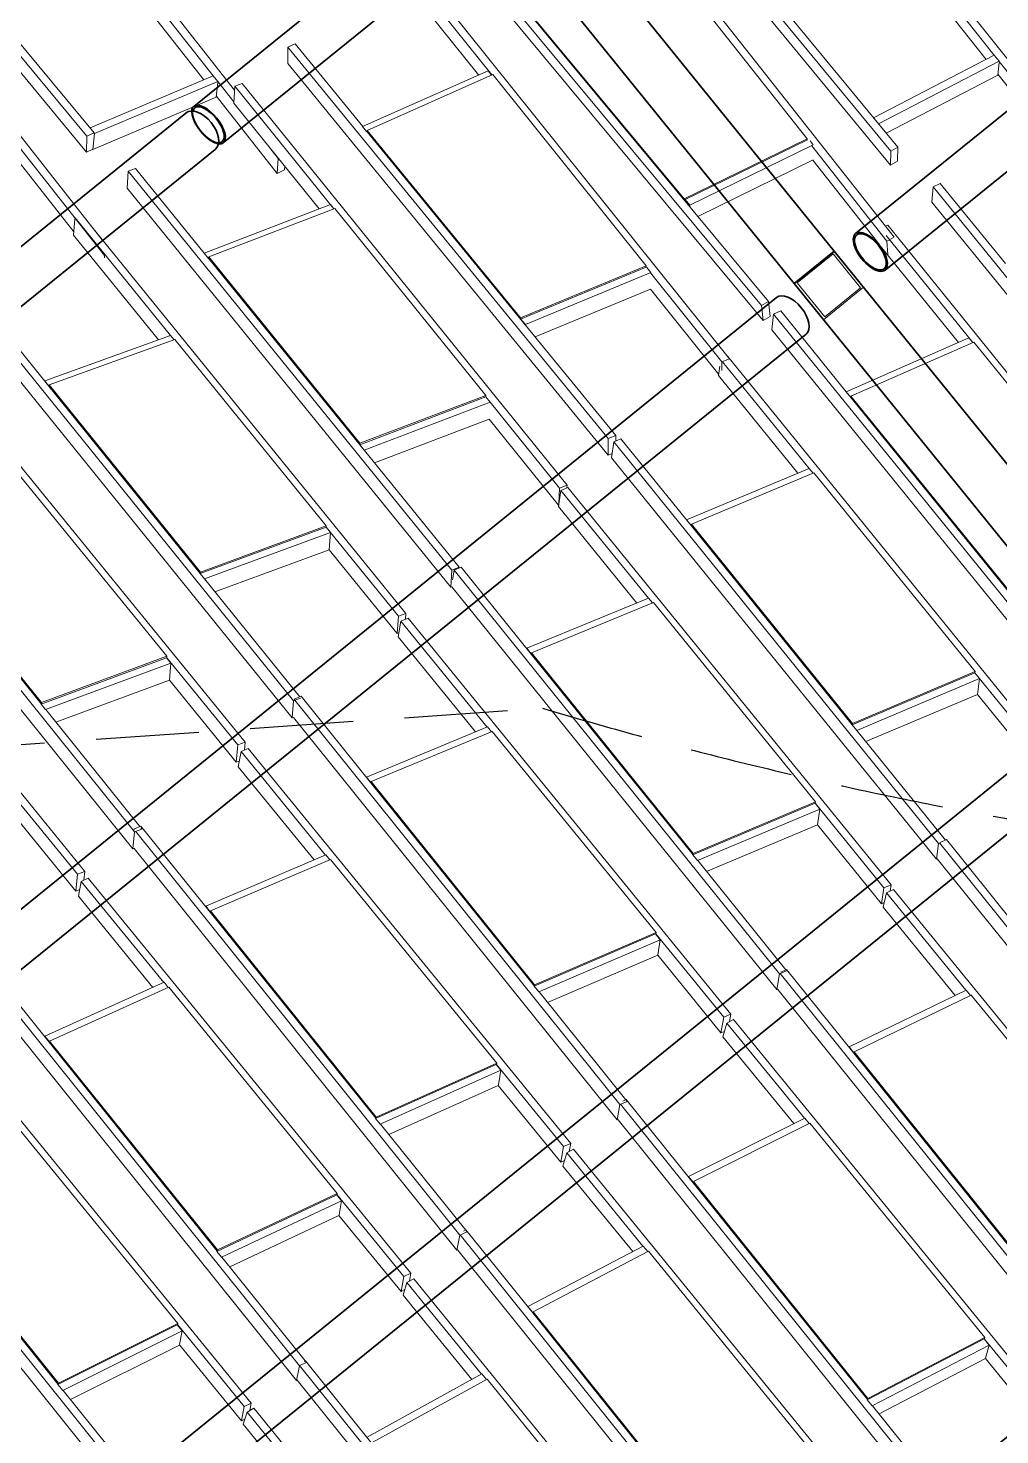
# Model space of a CAD drawing. Header units: millimetres. Extents: x 834681283 to 835686922, y 817551134 to 819407044.
# Drawn here: x 835278734 to 835284391, y 818160136 to 818168327 of the extents above; entities that cross this region are included whole.
import ezdxf

# ---------------------------------------------------------------- set-up
doc = ezdxf.new("R2010")
doc.units = ezdxf.units.MM
doc.header["$LTSCALE"] = 1200
doc.header["$MEASUREMENT"] = 0
for name, pattern in [('P01-MAAN-P-EVA$0$HIDDENX2', [0.75, 0.5, -0.25]), ('P01-MAGP-P-RF$0$P01_MS_01_N1-FloorPlan-PART2OFUPPERROOFSETTINGOUT$0$BH DASHED2', [3, 2, -1]), ('P01-MAGP-P-RF$0$PHANTOM', [2.5, 1.25, -0.25, 0.25, -0.25, 0.25, -0.25])]:
    doc.linetypes.add(name, pattern=pattern)
doc.layers.add('P01-MAAN-P-EVA$0$ADA08640', color=2, linetype='Continuous')
for name, color, linetype, lineweight in [('P01-MAGP-P-RF$0$MMH053__', 253, 'P01-MAGP-P-RF$0$PHANTOM', 40), ('P01-MAGP-P-RF$0$P01_MS_01_N1-FloorPlan-PART2OFUPPERROOFSETTINGOUT$0$S-BEAM', 253, 'Continuous', 35), ('P01-MAGP-P-RF$0$P01_MS_01_N1-FloorPlan-PART2OFUPPERROOFSETTINGOUT$0$S-BEAM-HIDN', 253, 'P01-MAGP-P-RF$0$P01_MS_01_N1-FloorPlan-PART2OFUPPERROOFSETTINGOUT$0$BH DASHED2', 18), ('P01-MAGP-P-RF$0$ROOF MESH HALF TONE$0$A-GLAZ', 253, 'Continuous', 9), ('P01-MAGP-P-RF$0$ROOF MESH HALF TONE$0$A-MASS', 253, 'Continuous', 9)]:
    doc.layers.add(name, color=color, linetype=linetype, lineweight=lineweight)

# ---------------------------------------------------------------- blocks, each defined once
blk = doc.blocks.new('P01-MAGP-P-RF$0$P01_MS_01_N1-FloorPlan-PART2OFUPPERROOFSETTINGOUT$0$Circular Hollow Sections - CHS273x10_PSB97-8460283-PART 2 OF  UPPER ROOF SETTING OUT')
at = {"layer": 'P01-MAGP-P-RF$0$P01_MS_01_N1-FloorPlan-PART2OFUPPERROOFSETTINGOUT$0$S-BEAM'}
for p, q in [((57826.5, 73057.9), (52509.7, 69335)), ((52666.2, 69111.4), (57983.1, 72834.3))]:
    blk.add_line(p, q, dxfattribs=at)
for centre, major_axis, start_param, end_param in [((57904.8, 72946.1), (-78.3, 111.8), 3.141593, 6.283185), ((52588, 69223.2), (-78.3, 111.8), 0, 3.141593), ((52588, 69223.2), (-72.6, 103.6), 0, 3.141593), ((52588, 69223.2), (-78.3, 111.8), 3.141593, 6.283185), ((52588, 69223.2), (-72.6, 103.6), 3.141593, 6.283185)]:
    blk.add_ellipse(centre, major_axis=major_axis, ratio=0.590975, start_param=start_param, end_param=end_param, dxfattribs=at)
blk = doc.blocks.new('P01-MAGP-P-RF$0$P01_MS_01_N1-FloorPlan-PART2OFUPPERROOFSETTINGOUT$0$Circular Hollow Sections - CHS273x10_PSB97-8452895-PART 2 OF  UPPER ROOF SETTING OUT')
at = {"layer": 'P01-MAGP-P-RF$0$P01_MS_01_N1-FloorPlan-PART2OFUPPERROOFSETTINGOUT$0$S-BEAM'}
for p, q in [((62919.5, 69299.4), (55971.2, 64434.2)), ((56127.8, 64210.5), (63076.1, 69075.8))]:
    blk.add_line(p, q, dxfattribs=at)
for centre, major_axis, start_param, end_param in [((62997.8, 69187.6), (-78.3, 111.8), 3.141593, 6.283185), ((56049.5, 64322.4), (-78.3, 111.8), 0, 3.141593), ((56049.5, 64322.4), (-72.6, 103.6), 0, 3.141593), ((56049.5, 64322.4), (-78.3, 111.8), 3.141593, 6.283185), ((56049.5, 64322.4), (-72.6, 103.6), 3.141593, 6.283185)]:
    blk.add_ellipse(centre, major_axis=major_axis, ratio=0.514496, start_param=start_param, end_param=end_param, dxfattribs=at)
blk = doc.blocks.new('P01-MAGP-P-RF$0$P01_MS_01_N1-FloorPlan-PART2OFUPPERROOFSETTINGOUT$0$Circular Hollow Sections - CHS273x10_PSB97-8460528-PART 2 OF  UPPER ROOF SETTING OUT')
at = {"layer": 'P01-MAGP-P-RF$0$P01_MS_01_N1-FloorPlan-PART2OFUPPERROOFSETTINGOUT$0$S-BEAM'}
for p, q in [((63256.4, 73197.7), (61667.8, 72085.3)), ((61824.4, 71861.7), (63413, 72974.1))]:
    blk.add_line(p, q, dxfattribs=at)
for centre, major_axis, start_param, end_param in [((63334.7, 73085.9), (-78.3, 111.8), 3.141593, 6.283185), ((61746.1, 71973.5), (-78.3, 111.8), 0, 3.141593), ((61746.1, 71973.5), (-78.3, 111.8), 3.141593, 6.283185), ((61746.1, 71973.5), (-72.6, 103.6), 3.141593, 6.283185), ((61746.1, 71973.5), (-72.6, 103.6), 0, 3.141593)]:
    blk.add_ellipse(centre, major_axis=major_axis, ratio=0.473633, start_param=start_param, end_param=end_param, dxfattribs=at)
blk = doc.blocks.new('P01-MAGP-P-RF$0$P01_MS_01_N1-FloorPlan-PART2OFUPPERROOFSETTINGOUT$0$Circular Hollow Sections - CHS273x16_PSB98-8452862-PART 2 OF  UPPER ROOF SETTING OUT')
at = {"layer": 'P01-MAGP-P-RF$0$P01_MS_01_N1-FloorPlan-PART2OFUPPERROOFSETTINGOUT$0$S-BEAM'}
for p, q in [((61183.2, 71746), (54240, 66884.3)), ((54396.6, 66660.7), (61339.7, 71522.3))]:
    blk.add_line(p, q, dxfattribs=at)
for centre, major_axis, start_param, end_param in [((61261.4, 71634.1), (-78.3, 111.8), 3.141593, 6.283185), ((54318.3, 66772.5), (-78.3, 111.8), 0, 3.141593), ((54318.3, 66772.5), (-72.6, 103.6), 0, 3.141593), ((54318.3, 66772.5), (-78.3, 111.8), 3.141593, 6.283185), ((54318.3, 66772.5), (-72.6, 103.6), 3.141593, 6.283185)]:
    blk.add_ellipse(centre, major_axis=major_axis, ratio=0.542525, start_param=start_param, end_param=end_param, dxfattribs=at)
blk = doc.blocks.new('P01-MAGP-P-RF$0$P01_MS_01_N1-FloorPlan-PART2OFUPPERROOFSETTINGOUT$0$Circular Hollow Sections - CHS273x10_PSB97-8452897-PART 2 OF  UPPER ROOF SETTING OUT')
at = {"layer": 'P01-MAGP-P-RF$0$P01_MS_01_N1-FloorPlan-PART2OFUPPERROOFSETTINGOUT$0$S-BEAM'}
for p, q in [((64669.2, 66862.3), (57675, 61964.9)), ((57831.6, 61741.3), (64825.8, 66638.6))]:
    blk.add_line(p, q, dxfattribs=at)
for centre, major_axis, start_param, end_param in [((64747.5, 66750.4), (-78.3, 111.8), 3.141593, 6.283185), ((57753.3, 61853.1), (-78.3, 111.8), 0, 3.141593), ((57753.3, 61853.1), (-72.6, 103.6), 0, 3.141593), ((57753.3, 61853.1), (-78.3, 111.8), 3.141593, 6.283185), ((57753.3, 61853.1), (-72.6, 103.6), 3.141593, 6.283185)]:
    blk.add_ellipse(centre, major_axis=major_axis, ratio=0.475716, start_param=start_param, end_param=end_param, dxfattribs=at)
blk = doc.blocks.new('P01-MAGP-P-RF$0$P01_MS_01_N1-FloorPlan-PART2OFUPPERROOFSETTINGOUT$0$Circular Hollow Sections - CHS273x10_PSB97-8460284-PART 2 OF  UPPER ROOF SETTING OUT')
at = {"layer": 'P01-MAGP-P-RF$0$P01_MS_01_N1-FloorPlan-PART2OFUPPERROOFSETTINGOUT$0$S-BEAM'}
for p, q in [((59494.6, 74226), (57876.1, 73092.7)), ((58032.7, 72869), (59651.2, 74002.3))]:
    blk.add_line(p, q, dxfattribs=at)
for centre, major_axis, start_param, end_param in [((59572.9, 74114.2), (-78.3, 111.8), 3.141593, 6.283185), ((57954.4, 72980.9), (-78.3, 111.8), 0, 0.445236), ((57954.4, 72980.9), (-72.6, 103.6), 0, 0.366243), ((57954.4, 72980.9), (-78.3, 111.8), 3.141593, 6.283185), ((57954.4, 72980.9), (-72.6, 103.6), 3.141593, 6.283185), ((57954.4, 72980.9), (-78.3, 111.8), 2.696357, 3.141593), ((57954.4, 72980.9), (-72.6, 103.6), 2.77535, 3.141593)]:
    blk.add_ellipse(centre, major_axis=major_axis, ratio=0.450385, start_param=start_param, end_param=end_param, dxfattribs=at)
at = {"layer": 'P01-MAGP-P-RF$0$P01_MS_01_N1-FloorPlan-PART2OFUPPERROOFSETTINGOUT$0$S-BEAM-HIDN'}
for major_axis, start_param, end_param in [((-78.3, 111.8), 0.4456, 2.695992), ((-72.6, 103.6), 0.366637, 2.774956)]:
    blk.add_ellipse((57954.4, 72980.9), major_axis=major_axis, ratio=0.450385, start_param=start_param, end_param=end_param, dxfattribs=at)
blk = doc.blocks.new('P01-MAGP-P-RF$0$ROOF MESH HALF TONE')
at = {"layer": 'P01-MAGP-P-RF$0$ROOF MESH HALF TONE$0$A-GLAZ', "lineweight": 5}
for p, q in [((57235.7, 72434.5), (55623.6, 74810.8)), ((58001.5, 73263.2), (57068.7, 74639.2)), ((61890.4, 72048.2), (60112.8, 74658)), ((57150, 74600.4), (58119.2, 73170.7)), ((62543.6, 73067.1), (61484, 74611.2)), ((61545.8, 74603.4), (62794.4, 72784)), ((57180.8, 74370.3), (57944.6, 73243.6)), ((56301.2, 74275.1), (57243.2, 72962.8)), ((60677.4, 74273.6), (61905, 72549.9)), ((62497.5, 73044.2), (61648.2, 74281.9)), ((61648.2, 74281.9), (62497.5, 73044.2)), ((57235.4, 72870.9), (56293.4, 74183.2)), ((57286.8, 72979.5), (56415.7, 74193.1)), ((61898.4, 72469.5), (60670.9, 74193.1)), ((61091.4, 71705.7), (59425.7, 74022.1)), ((61947.9, 72569.7), (60925.8, 74004.9)), ((59620.6, 73154.4), (59100.3, 73905.7)), ((60884, 71409.6), (59144.5, 73921.1)), ((59429.3, 73934.7), (61095, 71618.3)), ((60573.7, 73904.5), (61424.1, 72655.9)), ((59543.3, 73160.1), (59092.3, 73811.2)), ((60685.7, 72357.2), (59836.2, 73538.6)), ((61135.1, 71725.4), (59836.4, 73531.4)), ((58446.6, 73399.6), (58439.8, 73303.4)), ((58490.8, 73415.1), (58446.6, 73399.6)), ((60148.6, 70994.8), (58446.6, 73399.6)), ((58849.8, 72907.7), (58490.8, 73415.1)), ((57265.1, 73009.7), (58002, 73263.3)), ((58026.2, 73228.7), (58002, 73263.3)), ((58439.8, 73303.4), (60141.9, 70898.6)), ((58026.2, 73228.7), (57288.8, 72974.9)), ((58009.8, 73136.9), (58025.1, 73222.5)), ((58110.6, 73102.3), (58025.6, 73227.6)), ((58122.1, 73193.8), (58109.7, 73095)), ((58166.3, 73207.2), (58122.1, 73193.8)), ((58648, 72441.2), (58122.1, 73193.8)), ((59890, 70741), (58166.3, 73207.2)), ((58847.5, 72906.9), (59599.5, 73180.5)), ((58873.9, 72882.8), (59625.6, 73156.3)), ((59618.3, 73153.6), (59599.5, 73180.5)), ((59625.6, 73156.3), (60438.1, 71983.1)), ((57272.5, 72883.1), (58009.8, 73136.9)), ((58333.3, 72670.2), (58011.3, 73145.2)), ((58562.8, 72446.7), (58109.7, 73095)), ((61819, 72750.6), (62545.7, 73065)), ((62571.1, 73028.6), (61844.9, 72714.4)), ((62571.1, 73028.6), (62545.7, 73065)), ((62557.9, 72947.9), (62570, 73021.7)), ((62783.8, 72717.2), (62570.6, 73027.8)), ((57296.8, 72262.4), (56839.7, 72936.2)), ((57235.4, 72870.9), (57243.2, 72962.8)), ((57243.2, 72962.8), (57286.8, 72979.5)), ((57288.8, 72974.9), (57272.5, 72883.1)), ((57285.9, 72979.1), (57288.8, 72974.9)), ((58847.5, 72906.9), (58868.9, 72876.2)), ((61885.7, 72657.1), (62557.9, 72947.9)), ((63000.4, 72311.5), (62559, 72954.6)), ((57129, 72412.2), (56838.8, 72840.1)), ((57272.9, 72885.2), (57235.4, 72870.9)), ((58870.7, 72873.7), (58873.3, 72874.6)), ((58873.9, 72882.8), (58873.3, 72874.6)), ((60192.8, 71010.3), (58873.3, 72874.6)), ((59688.2, 71732.3), (58873.9, 72882.8)), ((57468.7, 72743.4), (57456.5, 72644.3)), ((57512.9, 72756.8), (57468.7, 72743.4)), ((59186.4, 70294.7), (57468.7, 72743.4)), ((57877.8, 72236.6), (57512.9, 72756.8)), ((58344.7, 72756.9), (58306.2, 72813.7)), ((58333.3, 72670.2), (58344.7, 72756.9)), ((58377, 72686.9), (58333.3, 72670.2)), ((58379.8, 72708.5), (58377, 72686.9)), ((61424.1, 72655.9), (60685.7, 72357.2)), ((61424.1, 72655.9), (61424.2, 72648.7)), ((57456.5, 72644.3), (59174.3, 70195.6)), ((60692.2, 72352.8), (61427.3, 72650.2)), ((60716.5, 72318), (61458.3, 72618.1)), ((61458.3, 72618.1), (61441.6, 72641.9)), ((61846.7, 72028.5), (61448.5, 72613.1)), ((57144.5, 72494.3), (57141.3, 72493.4)), ((57648.1, 71771.6), (57141.3, 72493.4)), ((61451.7, 72530.4), (60758, 72249.7)), ((61798.8, 72016.6), (61450, 72528.7)), ((61898.4, 72469.5), (61905, 72549.9)), ((61905, 72549.9), (61947.9, 72569.7)), ((61947.9, 72569.7), (61941.4, 72489.2)), ((57140.4, 72487.3), (57126.2, 72393.6)), ((58902.2, 70060.6), (57235.7, 72434.4)), ((57295, 72347), (57237.1, 72432.4)), ((57877.5, 72236.5), (58629.4, 72467.1)), ((57901.8, 72212.4), (58653.8, 72443)), ((58647.7, 72441.1), (58629.4, 72467.1)), ((58653.8, 72443), (59455.7, 71295.5)), ((61941.4, 72489.2), (61898.4, 72469.5)), ((57577, 71751.4), (57126.2, 72393.6)), ((60685.7, 72357.2), (60685.9, 72350)), ((60685.9, 72350), (60692.3, 72352.6)), ((60691.5, 72342.3), (60692.2, 72352.8)), ((60692.2, 72352.8), (60716.5, 72318)), ((62179.5, 72341.5), (62136.3, 72325)), ((62525.4, 71850.3), (62179.5, 72341.5)), ((57296.5, 72250.4), (57296.8, 72262.4)), ((60716.5, 72318), (60715.8, 72308.4)), ((62136.3, 72325), (62123, 72236.2)), ((63849.4, 69892.3), (62136.3, 72325)), ((57877.5, 72236.5), (57900.4, 72203.8)), ((59230.7, 70308.1), (57898.4, 72207.3)), ((57901.8, 72212.4), (57900.8, 72203.9)), ((58704.2, 71068.6), (57901.8, 72212.4)), ((62123, 72236.2), (63836.2, 69803.5)), ((61858.2, 72121.1), (61844.1, 72116.1)), ((63581.4, 69655.3), (61858.2, 72121.1)), ((58214.1, 69599.9), (56489.4, 72069.4)), ((56921.8, 71526.2), (56533.5, 72082.1)), ((61799.4, 72019.8), (61798.6, 72015.3)), ((62220.6, 71411.4), (61798.6, 72015.3)), ((62304.6, 71405.1), (61844.9, 72062.9)), ((61846, 71951.6), (61846.7, 72028.5)), ((61846.7, 72028.5), (61863.3, 72036)), ((61868.7, 72038.4), (61890.4, 72048.2)), ((56474.1, 71970), (58198.8, 69500.5)), ((59687.6, 71724.1), (60437.5, 71975)), ((60438.1, 71983.1), (59688.2, 71732.3)), ((59713.1, 71691.7), (60463.3, 71942.6)), ((60438.1, 71983.1), (60437.5, 71975)), ((60463.3, 71942.6), (60441.9, 71973.3)), ((60839.8, 71394.2), (60460.7, 71941.4)), ((61846, 71947.3), (61844.7, 71949.3)), ((60453.5, 71846.5), (59764.2, 71615.9)), ((60815.7, 71323), (60453.4, 71846.1)), ((57916.5, 69378.4), (56204.7, 71808.2)), ((56899.4, 71559), (57648.6, 71771.7)), ((57666.8, 71745.8), (57648.6, 71771.7)), ((56923.1, 71534.7), (57672.3, 71747.4)), ((57672.3, 71747.4), (58475.5, 70603.3)), ((59688.2, 71732.3), (59687.6, 71724.1)), ((59689.5, 71721.4), (59689.8, 71724.9)), ((59689.8, 71724.9), (59713.1, 71691.7)), ((59713.1, 71691.7), (59712.8, 71688.5)), ((61091.4, 71705.7), (61135.1, 71725.4)), ((61095, 71618.3), (61091.4, 71705.7)), ((61135.1, 71725.4), (61138.7, 71638)), ((61138.7, 71638), (61095, 71618.3)), ((61158.1, 71651.1), (61142, 71560.3)), ((61201.4, 71666.5), (61158.1, 71651.1)), ((62876.3, 69202), (61158.1, 71651.1)), ((61548.9, 71171.1), (61201.4, 71666.5)), ((56899.4, 71559), (56921.9, 71526.8)), ((56923.1, 71534.7), (56921.8, 71526.1)), ((56921.8, 71526.1), (57724.2, 70377.2)), ((57725.5, 70385.7), (56923.1, 71534.7)), ((61142, 71560.3), (62860.2, 69111.2)), ((61548.5, 71171), (62283.9, 71434)), ((62304.2, 71404.9), (62283.9, 71434)), ((57237.5, 68904.1), (55507.9, 71389.5)), ((60825.4, 71370.8), (60814.5, 71317.2)), ((60835.6, 71344.7), (60839.8, 71394.2)), ((60839.8, 71394.2), (60884, 71409.6)), ((61302.5, 70739.4), (60842.6, 71395.2)), ((62595, 68972.7), (60876.2, 71423.5)), ((60884, 71409.6), (60883.7, 71406.7)), ((61574.7, 71144), (62310.1, 71407)), ((62310.1, 71407), (63164.7, 70184.1)), ((55490.5, 71291), (57220.2, 68805.5)), ((58703.2, 71060.1), (59454.7, 71287.1)), ((59455.7, 71295.5), (58704.2, 71068.6)), ((59455.7, 71295.5), (59454.7, 71287.1)), ((59454.7, 71287.1), (59455, 71287.2)), ((59478, 71254.5), (59455, 71287.2)), ((61235.6, 70716.7), (60814.5, 71317.2)), ((58726.5, 71027.5), (59478, 71254.5)), ((59845.7, 70727.5), (59477.6, 71254.3)), ((56933.2, 68693.9), (55224, 71114.8)), ((59465.3, 71155.4), (58781.2, 70948.8)), ((59832.8, 70629.5), (59465.3, 71155.4)), ((61548.5, 71171), (61572.9, 71136.1)), ((61574.7, 71144), (61573.3, 71136.3)), ((62919.6, 69217.4), (61573.3, 71136.3)), ((62430.1, 69924.9), (61574.7, 71144)), ((56685.7, 71061.2), (57496.9, 69909.8)), ((58704.2, 71068.6), (58703.2, 71060.1)), ((58703.5, 71060.2), (58726.5, 71027.5)), ((60141.9, 70898.6), (60148.6, 70994.8)), ((60148.6, 70994.8), (60192.8, 71010.3)), ((60179, 70973.9), (60160.2, 70882.5)), ((60222.1, 70988.6), (60179, 70973.9)), ((61901.6, 68509.8), (60179, 70973.9)), ((60192.8, 71010.3), (60190.6, 70977.9)), ((60594.3, 70456.3), (60222.1, 70988.6)), ((56749.7, 69691.3), (55940.5, 70854)), ((60165.2, 70906.7), (60141.9, 70898.6)), ((60160.2, 70882.5), (61882.9, 68418.5)), ((55939.1, 70845.5), (56748.3, 69682.8)), ((59851.5, 70712.9), (59831, 70621.3)), ((59834.3, 70636.2), (59845.7, 70727.5)), ((59845.7, 70727.5), (59890, 70741)), ((59894.4, 70727.3), (59851.5, 70712.9)), ((60317, 70051.1), (59851.5, 70712.9)), ((59890, 70741), (59888, 70725.2)), ((61609.9, 68288.6), (59894.4, 70727.3)), ((60570.2, 70491.2), (61302.9, 70739.5)), ((60595.9, 70464.1), (61328.6, 70712.4)), ((61323.2, 70710.5), (61302.9, 70739.5)), ((61328.6, 70712.4), (62183.6, 69493.3)), ((60248.1, 70028.3), (59831, 70621.3)), ((57723.7, 70377), (58473.7, 70594.6)), ((58475.5, 70603.3), (57725.5, 70385.7)), ((57746.6, 70344.3), (58496.6, 70561.9)), ((58473.7, 70594.7), (58474.2, 70594.8)), ((58496.6, 70561.9), (58473.7, 70594.6)), ((58475.5, 70603.3), (58474.2, 70594.8)), ((58858.1, 70047.9), (58474.2, 70594.8)), ((58481.9, 70462.4), (58496.6, 70561.9)), ((58481.9, 70462.4), (57802.4, 70265.2)), ((58843, 69948.1), (58481.9, 70462.4)), ((60570.2, 70491.2), (60594.4, 70456.7)), ((60595.9, 70464.1), (60594.3, 70456.2)), ((60594.3, 70456.2), (61448.6, 69234.2)), ((61450.2, 69242), (60595.9, 70464.1)), ((57723.7, 70377), (57746.6, 70344.3)), ((57725.5, 70385.7), (57724.2, 70377.2)), ((58253, 69620.1), (57747.1, 70344.4)), ((59174.3, 70195.6), (59186.5, 70294.6)), ((59199, 70293), (59186.4, 70238.7)), ((59186.5, 70294.6), (59230.7, 70308.1)), ((59241.9, 70307.5), (59199, 70293)), ((60925, 67816.7), (59199, 70293)), ((59230.7, 70308.1), (59230.1, 70303.5)), ((59613.1, 69774.9), (59241.9, 70307.5)), ((59180.6, 70198.4), (60904, 67725.8)), ((59180.4, 70197.4), (59174.3, 70195.6)), ((58843, 69948.1), (58858.1, 70047.9)), ((58858.1, 70047.9), (58902.2, 70060.6)), ((58902.2, 70060.6), (58897.3, 70027.9)), ((59589.4, 69810.3), (60318, 70051.5)), ((60338.5, 70022.3), (60318, 70051.5)), ((58870.2, 70018.7), (58848.1, 69928.2)), ((58912.8, 70033.2), (58870.2, 70018.7)), ((59328.5, 69368.6), (58870.2, 70018.7)), ((60626.2, 67602.9), (58912.8, 70033.2)), ((59614.9, 69782.7), (60343.4, 70023.9)), ((60343.4, 70023.9), (61203.9, 68800.6)), ((56747, 69682.4), (57494.3, 69901)), ((57496.9, 69909.8), (56749.7, 69691.3)), ((57494.3, 69901), (57495.4, 69901.3)), ((57517.4, 69867.9), (57494.3, 69901)), ((57496.9, 69909.8), (57495.4, 69901.3)), ((57872.6, 69365.9), (57495.9, 69900.6)), ((58853.7, 69951.2), (58843, 69948.1)), ((59259, 69345.4), (58848.1, 69928.2)), ((56770.2, 69649.4), (57517.4, 69867.9)), ((57502, 69772.4), (57517.4, 69867.9)), ((59589.4, 69810.3), (59613.4, 69776.1)), ((57501.5, 69769.3), (56825.6, 69571.6)), ((57855.9, 69266.5), (57501.3, 69769.7)), ((59614.9, 69782.7), (59613.1, 69774.9)), ((59613.1, 69774.9), (60471.6, 68543.1)), ((60473.4, 68550.9), (59614.9, 69782.7)), ((56747, 69682.4), (56770.2, 69649.4)), ((56749.7, 69691.3), (56748.3, 69682.8)), ((57271.1, 68931.4), (56771.4, 69649.5)), ((58198.8, 69500.5), (58214.1, 69599.9)), ((58214.1, 69599.9), (58222, 69602.2)), ((58260.6, 69622.7), (58217.9, 69608.1)), ((58222, 69602.2), (58217.9, 69608.1)), ((58222, 69602.2), (58258.2, 69612.6)), ((59946, 67123.1), (58222.2, 69602)), ((58629.8, 69091.7), (58260.6, 69622.7)), ((58206.7, 69502.7), (58198.8, 69500.5)), ((58206.6, 69502.2), (59923.2, 67033.7)), ((61448.3, 69234.1), (62181.6, 69485.3)), ((62183.6, 69493.3), (61450.2, 69242)), ((62206.1, 69450.5), (62181.6, 69485.3)), ((62181.7, 69485.3), (62182, 69485.4)), ((62183.6, 69493.3), (62182, 69485.4)), ((62551.9, 68958), (62182, 69485.4)), ((61472.7, 69199.2), (62206.1, 69450.5)), ((62187.7, 69359.1), (62206.1, 69450.5)), ((57855.9, 69266.5), (57872.6, 69365.9)), ((57889.1, 69326.8), (57866.3, 69238.4)), ((57872.6, 69365.9), (57916.5, 69378.4)), ((57931.5, 69342), (57889.1, 69326.8)), ((58338, 68690.9), (57889.1, 69326.8)), ((57916.5, 69378.4), (57909, 69333.9)), ((59644.2, 66915.7), (57931.5, 69342)), ((58606.4, 69127.5), (59330, 69369.1)), ((58631.8, 69099.4), (59355.4, 69340.9)), ((59350.8, 69339.4), (59330, 69369.1)), ((59355.4, 69340.9), (60225.3, 68106.9)), ((62187.7, 69359.1), (61521, 69130.6)), ((62533.3, 68866.3), (62187.7, 69359.1)), ((57874.9, 69271.9), (57855.9, 69266.5)), ((58269.6, 68667.1), (57866.3, 69238.4)), ((61448.3, 69234.1), (61472.7, 69199.2)), ((61450.2, 69242), (61448.6, 69234.2)), ((56889.5, 68680.9), (56518.2, 69206.9)), ((61943.5, 68526.3), (61473.1, 69199.3)), ((56872.2, 68583.1), (56523.3, 69077.3)), ((58606.4, 69127.5), (58630.3, 69093.4)), ((58631.8, 69099.4), (58629.9, 69091.6)), ((58629.9, 69091.6), (59496.7, 67845.1)), ((59498.6, 67852.8), (58631.8, 69099.4)), ((57220.2, 68805.5), (57237.5, 68904.1)), ((57277.3, 68933.6), (57234.9, 68918.5)), ((57237.1, 68915.4), (57234.9, 68918.5)), ((57237.5, 68904.1), (57281.4, 68916.6)), ((58963.8, 66429.2), (57243.7, 68905.8)), ((57281.4, 68916.6), (57276.1, 68924.3)), ((57644.3, 68405.2), (57277.3, 68933.6)), ((57229, 68808), (57220.2, 68805.5)), ((57228.7, 68806.2), (58940, 66342.2)), ((60470.7, 68542.8), (61201.2, 68792.5)), ((61203.9, 68800.6), (60473.4, 68550.9)), ((60495.3, 68507.7), (61225.8, 68757.4)), ((61225.8, 68757.4), (61201.2, 68792.5)), ((61201.3, 68792.5), (61202.1, 68792.8)), ((61203.9, 68800.6), (61202.1, 68792.8)), ((61566.9, 68274.2), (61202.6, 68792.2)), ((61205.9, 68666.5), (61225.8, 68757.4)), ((56872.2, 68583.1), (56889.5, 68680.9)), ((56889.5, 68680.9), (56933.2, 68693.9)), ((56950.4, 68653.3), (56908.2, 68637.2)), ((56933.2, 68693.9), (56924.3, 68643.3)), ((58663.4, 66227.2), (56950.4, 68653.3)), ((57620.8, 68441.6), (58339.8, 68691.5)), ((57646.4, 68412.7), (58365.3, 68662.6)), ((58361.1, 68661.1), (58339.8, 68691.5)), ((58365.3, 68662.6), (59247, 67413.4)), ((61205.9, 68666.5), (60543.5, 68440.1)), ((61546.4, 68182.6), (61205.9, 68666.6)), ((56895.7, 68590.1), (56872.2, 68583.1)), ((56908.2, 68637.2), (56885.5, 68551.7)), ((57346.6, 68016.3), (56908.2, 68637.2)), ((57280.7, 67991.9), (56885.5, 68551.7)), ((60470.7, 68542.8), (60495.3, 68507.7)), ((60473.4, 68550.9), (60471.6, 68543.1)), ((60963, 67838.1), (60496.2, 68507.9)), ((61882.9, 68418.5), (61901.6, 68509.8)), ((61901.6, 68509.8), (61906.8, 68511.6)), ((61948.7, 68528.3), (61907, 68511.7)), ((63632.3, 66033), (61907, 68511.7)), ((62307.7, 68012.6), (61948.7, 68528.3)), ((57620.8, 68441.6), (57644.9, 68407.2)), ((57646.4, 68412.7), (57644.4, 68405.1)), ((57644.4, 68405.1), (58522.2, 67141.2)), ((58524.2, 67148.7), (57646.4, 68412.7)), ((61888.3, 68420.3), (61882.9, 68418.5)), ((61888.3, 68420.1), (63606.4, 65951.8)), ((56657.1, 67715.4), (56292.2, 68240.9)), ((61546.4, 68182.6), (61566.9, 68274.2)), ((61580, 68242.9), (61553.5, 68162.5)), ((61566.9, 68274.2), (61609.9, 68288.6)), ((61621.5, 68259.9), (61580, 68242.9)), ((62001, 67646), (61580, 68242.9)), ((61609.9, 68288.6), (61601.6, 68251.7)), ((63337.4, 65826.8), (61621.5, 68259.9)), ((57978.5, 65735.4), (56260.6, 68209.5)), ((61561.9, 68187.8), (61546.4, 68182.6)), ((61936.1, 67619.9), (61553.5, 68162.5)), ((56246.4, 68111.7), (57954.8, 65651.3)), ((59495.3, 67844.6), (60222.1, 68098.7)), ((60225.3, 68106.9), (59498.6, 67852.8)), ((60222.1, 68098.7), (60223.4, 68099.2)), ((60246.9, 68063.3), (60222.1, 68098.7)), ((60225.3, 68106.9), (60223.4, 68099.2)), ((60583.5, 67588.3), (60224, 68098.3)), ((56633.3, 67752.4), (57348.6, 68017)), ((56659.1, 67722.6), (57374.3, 67987.2)), ((57370.5, 67985.8), (57348.6, 68017)), ((57374.3, 67987.2), (58268.4, 66720.9)), ((59520.1, 67809.2), (60246.9, 68063.3)), ((60226.5, 67976.8), (60246.9, 68063.3)), ((57683.4, 65537.8), (55969.5, 67966.4)), ((60225.8, 67973.8), (59567.3, 67743.6)), ((60561.5, 67497.9), (60225.8, 67974)), ((59495.3, 67844.6), (59520.1, 67809.2)), ((59498.6, 67852.8), (59496.7, 67845.1)), ((60925, 67816.7), (60967.9, 67831.1)), ((60967.2, 67839.8), (60932.8, 67825.8)), ((60967.9, 67831.1), (60966.1, 67833.8)), ((61324.3, 67326.2), (60967.2, 67839.8)), ((56633.3, 67752.4), (56657.7, 67717.5)), ((59981.7, 67147.8), (59521.5, 67809.5)), ((60904, 67725.8), (60925, 67816.7)), ((62651.4, 65340.6), (60929, 67818)), ((56659.1, 67722.6), (56657.1, 67715.3)), ((56657.1, 67715.3), (57547, 66433.6)), ((57549, 66440.9), (56659.1, 67722.6)), ((60910.2, 67727.9), (60904, 67725.8)), ((60910, 67726.8), (62624, 65261.5)), ((60561.5, 67497.9), (60583.5, 67588.3)), ((60583.5, 67588.3), (60626.2, 67602.9)), ((60626.2, 67602.9), (60615.6, 67559.4)), ((61299.6, 67364.1), (62002.7, 67646.7)), ((61326.6, 67333), (62029.6, 67615.5)), ((62025.6, 67613.9), (62002.7, 67646.7)), ((62029.6, 67615.5), (62948.3, 66312.7)), ((56991, 65041.6), (55273.5, 67513.8)), ((60582, 67504.9), (60561.5, 67497.9)), ((60598.7, 67552.2), (60571.2, 67474.1)), ((60639.9, 67569.8), (60598.7, 67552.2)), ((61011.5, 66967.2), (60598.7, 67552.2)), ((62356, 65137.8), (60639.9, 67569.8)), ((55260.3, 67418.9), (56968, 64960.8)), ((59247, 67413.4), (58524.2, 67148.7)), ((59247, 67413.4), (59245, 67405.9)), ((60947.7, 66940.6), (60571.2, 67474.1)), ((58520.5, 67140.6), (59243.4, 67405.4)), ((58545.6, 67104.7), (59268.6, 67369.4)), ((59268.6, 67369.4), (59243.4, 67405.4)), ((59243.5, 67405.4), (59245, 67405.9)), ((59601.7, 66900.6), (59245.8, 67404.8)), ((59247.8, 67285.8), (59268.6, 67369.4)), ((61299.6, 67364.1), (61324.9, 67327.9)), ((61326.6, 67333), (61324.3, 67326.1)), ((62241.1, 66017.6), (61326.6, 67333)), ((56383.3, 67313), (57289.1, 66029.4)), ((59247, 67282.3), (58591, 67042.1)), ((59579, 66812.2), (59247, 67282.5)), ((61324.3, 67326.1), (62238.8, 66010.8)), ((58520.5, 67140.6), (58545.6, 67104.7)), ((58524.2, 67148.7), (58522.2, 67141.2)), ((58998.8, 66455), (58547.3, 67105.1)), ((59923.2, 67033.7), (59946, 67123.1)), ((59946, 67123.1), (59988.7, 67137.7)), ((61668.9, 64648), (59948.6, 67124)), ((59984.7, 67149), (59962.8, 67139.7)), ((59988.7, 67137.7), (59984.3, 67143.9)), ((60339.9, 66637.7), (59984.7, 67149)), ((55668.6, 67022.7), (56570.4, 65724.6)), ((56572.3, 65731.6), (55670.5, 67029.7)), ((59929.7, 67035.9), (59923.2, 67033.7)), ((59929.3, 67034.2), (61640.3, 64571.5)), ((60315.1, 66676.1), (61013.3, 66968)), ((60342.3, 66644.3), (61040.5, 66936.1)), ((61036.8, 66934.5), (61013.3, 66968)), ((61040.5, 66936.1), (61969.3, 65619.9)), ((59579, 66812.2), (59601.7, 66900.6)), ((59617.6, 66862.8), (59589.7, 66787.7)), ((59601.7, 66900.6), (59644.2, 66915.7)), ((59658.6, 66881.2), (59617.6, 66862.8)), ((60021.9, 66289.8), (59617.6, 66862.8)), ((59644.2, 66915.7), (59632.2, 66869.4)), ((61375.4, 64448), (59658.6, 66881.2)), ((59601.8, 66820.3), (59579, 66812.2)), ((59960.1, 66262.6), (59589.7, 66787.7)), ((57545.2, 66432.9), (58264.7, 66713)), ((58268.4, 66720.9), (57549, 66440.9)), ((57570.7, 66396.5), (58290.2, 66676.6)), ((58290.2, 66676.6), (58264.7, 66713)), ((58264.8, 66713), (58266.4, 66713.6)), ((58268.4, 66720.9), (58266.4, 66713.6)), ((58621.2, 66211.2), (58267.3, 66712.4)), ((58269.6, 66595.9), (58290.2, 66676.6)), ((60315.1, 66676.1), (60340.6, 66639.6)), ((60342.3, 66644.3), (60339.9, 66637.7)), ((60339.9, 66637.7), (61263.8, 65308)), ((61266.2, 65314.6), (60342.3, 66644.3)), ((58268.7, 66592.4), (57613.8, 66337.5)), ((58598.5, 66125.6), (58268.7, 66592.6)), ((57545.2, 66432.9), (57570.7, 66396.5)), ((57549, 66440.9), (57547, 66433.6)), ((58963.8, 66429.2), (59006.2, 66444.4)), ((59000.7, 66455.9), (58986.3, 66449.5)), ((59354.4, 65946.8), (59000.7, 66455.9)), ((59006.2, 66444.4), (59001, 66451.9)), ((58014.3, 65760.7), (57572.4, 66397)), ((58940, 66342.2), (58963.8, 66429.2)), ((60684.4, 63955.3), (58965.1, 66429.7)), ((58946.2, 66344.3), (58940, 66342.2)), ((58945.7, 66342.3), (60655.4, 63881.8)), ((59329.3, 65985.7), (60023.8, 66290.6)), ((60047.7, 66256.4), (60023.8, 66290.6)), ((58598.5, 66125.6), (58621.2, 66211.2)), ((58621.2, 66211.2), (58663.4, 66227.2)), ((58677.5, 66193.7), (58636.6, 66174.5)), ((58663.4, 66227.2), (58651.2, 66181.3)), ((60395.1, 63757.8), (58677.5, 66193.7)), ((59356.9, 65953.1), (60051.3, 66258)), ((60051.3, 66258), (60989.8, 64927.9)), ((58621.1, 66134.2), (58598.5, 66125.6)), ((58636.6, 66174.5), (58608.9, 66102.6)), ((59032.9, 65612.5), (58636.6, 66174.5)), ((56568.6, 65723.9), (57285.5, 66021.8)), ((57289.1, 66029.4), (56572.3, 65731.6)), ((57311.3, 65984.9), (57285.5, 66021.8)), ((57285.6, 66021.8), (57287.2, 66022.5)), ((57289.1, 66029.4), (57287.2, 66022.5)), ((57641.3, 65520.7), (57288, 66021.3)), ((58973.8, 65585.1), (58608.9, 66102.6)), ((56594.4, 65687), (57311.3, 65984.9)), ((57291.5, 65907.3), (57311.3, 65984.9)), ((59329.3, 65985.7), (59355.2, 65948.7)), ((59356.9, 65953.1), (59354.4, 65946.7)), ((59354.4, 65946.7), (60287.9, 64603.4)), ((60290.3, 64609.7), (59356.9, 65953.1)), ((57290.6, 65904.1), (56635, 65631.7)), ((57619.4, 65438.4), (57290.6, 65904.3)), ((56568.6, 65723.9), (56594.4, 65687)), ((56572.3, 65731.6), (56570.4, 65724.6)), ((57954.8, 65651.3), (57978.5, 65735.4)), ((57978.9, 65735.5), (58020.7, 65751.4)), ((59698.3, 63262.5), (57978.9, 65735.5)), ((58015.3, 65761.1), (58006.8, 65757.2)), ((58020.7, 65751.4), (58014.5, 65760.4)), ((58368, 65253.8), (58015.3, 65761.1)), ((57028.4, 65065.4), (56596.2, 65687.5)), ((57960.2, 65653.3), (57954.8, 65651.3)), ((57959.7, 65651.3), (59669.5, 63192.2)), ((58342.6, 65293), (59034.7, 65613.3)), ((59059.1, 65578.5), (59034.7, 65613.3)), ((61262.1, 65307.2), (61965.3, 65612.6)), ((61969.3, 65619.9), (61266.2, 65314.6)), ((61965.3, 65612.6), (61966.9, 65613.3)), ((61991.7, 65574.8), (61965.3, 65612.6)), ((61969.3, 65619.9), (61966.9, 65613.3)), ((62314.8, 65120.2), (61967.7, 65612.1)), ((57641.3, 65520.7), (57683.4, 65537.8)), ((57683.4, 65537.8), (57671.9, 65494.7)), ((58370.4, 65259.9), (59062.5, 65580.1)), ((59062.5, 65580.1), (60009.7, 64236.8)), ((61288.5, 65269.4), (61991.7, 65574.8)), ((61966.3, 65501), (61991.7, 65574.8)), ((57619.4, 65438.4), (57641.3, 65520.7)), ((57655.7, 65486.7), (57628.7, 65418.3)), ((57696.5, 65506.8), (57655.7, 65486.7)), ((58044.7, 64934.6), (57655.7, 65486.7)), ((59414.9, 63067.5), (57696.5, 65506.8)), ((61965.4, 65498.2), (61324.9, 65220)), ((62287.3, 65042.1), (61965.4, 65498.3)), ((57639.9, 65446.8), (57619.4, 65438.4)), ((57988.6, 64907.3), (57628.7, 65418.3)), ((61262.1, 65307.2), (61288.5, 65269.4)), ((61266.2, 65314.6), (61263.8, 65308)), ((61710.1, 64665.6), (61290.2, 65270))]:
    blk.add_line(p, q, dxfattribs=at)
at = {"layer": 'P01-MAGP-P-RF$0$ROOF MESH HALF TONE$0$A-MASS', "lineweight": 5}
for points, knots in [([(26562.4, 74606.9), (26761.6, 74322.5), (27146.8, 73772.4), (27692.3, 72993.3), (28212.8, 72249.9), (28631.9, 71651.3), (28962.1, 71179.8), (29208.1, 70828.5), (29453.3, 70478.3), (29657.8, 70186.2), (29821.5, 69952.4), (29985.3, 69718.5), (30190.2, 69425.9), (30436.3, 69074.4), (30682.7, 68722.5), (30929.4, 68370.1), (31135.3, 68076.1), (31300.2, 67840.6), (31423.9, 67663.9), (31547.8, 67487), (31671.8, 67310), (31795.8, 67132.8), (31961.4, 66896.4), (32251.5, 66482.1), (32583.9, 66007.3), (32917.4, 65531), (33168.1, 65173), (33419.4, 64814.1), (33671.2, 64454.5), (33923.7, 64093.9), (34261.1, 63612), (34684.6, 63007.2), (35195.7, 62277.2), (35709.9, 61542.9), (36227.4, 60803.8), (36922.1, 59811.8), (37624.1, 58809.1), (38334.4, 57794.7), (39050.5, 56772), (39956.9, 55477.6), (40879.8, 54159.6), (41628.8, 53089.9), (42196.1, 52279.7), (42769, 51461.4), (43346.6, 50636.6), (43927.9, 49806.4), (44511.9, 48972.4), (45097.7, 48135.7), (45684.5, 47297.8), (46271.1, 46459.9), (46856.8, 45623.5), (47441.5, 44788.5), (48219.3, 43677.6), (49188.3, 42293.7), (50151.9, 40917.6), (50919, 39822), (51683.6, 38730.1), (52634.7, 37371.8), (53768.6, 35752.4), (54707.5, 34411.5), (55455.1, 33343.8), (56014, 32545.6), (56571.2, 31749.9), (57126.6, 30956.6), (57680.4, 30165.8), (58140.4, 29508.9), (58507.6, 28984.5), (58736.7, 28657.3), (58919.8, 28395.8), (59057, 28199.8), (59194.1, 28004), (59331.1, 27808.3), (59468, 27612.8), (59650.5, 27352.3), (59878.2, 27027), (60151.1, 26637.3), (60514.4, 26118.4), (60967.6, 25471.3), (61509.7, 24697), (62050.3, 23925), (62589.3, 23155.2), (63126.7, 22387.7), (63662.6, 21622.4), (64196.9, 20859.3), (64729.7, 20098.3), (65261.1, 19339.5), (65702.6, 18708.9), (66055.1, 18205.5), (66319.1, 17828.4), (66582.8, 17451.9), (66846.1, 17075.9), (67109.2, 16700.1), (67459.9, 16199.2), (67898.8, 15572.4), (68427.7, 14817.1), (68960.2, 14056.5), (69498, 13288.5), (70223.9, 12251.9), (71151.7, 10926.9), (71923.6, 9824.4), (72319, 9259.7)], [0, 0, 0, 0, 0.011905, 0.02381, 0.035714, 0.047619, 0.053571, 0.059524, 0.065476, 0.071429, 0.074405, 0.077381, 0.083333, 0.089286, 0.095238, 0.10119, 0.107143, 0.110119, 0.113095, 0.116071, 0.119048, 0.122024, 0.125, 0.130952, 0.142857, 0.14881, 0.154762, 0.160714, 0.166667, 0.172619, 0.178571, 0.190476, 0.202381, 0.214286, 0.22619, 0.238095, 0.261905, 0.27381, 0.285714, 0.309524, 0.333333, 0.345238, 0.357143, 0.369048, 0.380952, 0.392857, 0.404762, 0.416667, 0.428571, 0.440476, 0.452381, 0.464286, 0.47619, 0.5, 0.52381, 0.535714, 0.547619, 0.571429, 0.595238, 0.619048, 0.630952, 0.642857, 0.654762, 0.666667, 0.678571, 0.690476, 0.696429, 0.702381, 0.705357, 0.708333, 0.71131, 0.714286, 0.717262, 0.720238, 0.72619, 0.732143, 0.738095, 0.75, 0.761905, 0.77381, 0.785714, 0.797619, 0.809524, 0.821429, 0.833333, 0.845238, 0.857143, 0.863095, 0.869048, 0.875, 0.880952, 0.886905, 0.892857, 0.904762, 0.916667, 0.928571, 0.940476, 0.952381, 0.97619, 1, 1, 1, 1]), ([(72319, 9259.7), (72269.6, 9330.3), (72171, 9471), (71975.1, 9750.9), (71635.1, 10236.5), (71157.2, 10918.9), (70595, 11721.9), (70042.4, 12511), (69498, 13288.5), (68960.2, 14056.5), (68427.7, 14817.1), (67898.8, 15572.4), (67459.9, 16199.2), (67109.2, 16700.1), (66846.1, 17075.9), (66582.8, 17451.9), (66319.1, 17828.4), (66055.1, 18205.5), (65790.7, 18583), (65526, 18961.1), (65172.5, 19465.9), (64818.3, 19971.8), (64463.3, 20478.8), (64196.7, 20859.5), (63929.7, 21240.8), (63662.4, 21622.7), (63394.6, 22005.1), (63171.2, 22324.2), (62992.2, 22579.7), (62857.9, 22771.5), (62723.5, 22963.5), (62589, 23155.6), (62454.4, 23347.8), (62274.8, 23604.3), (61960.2, 24053.6), (61329.5, 24954.3), (60424.6, 26246.7), (59332.2, 27806.7), (58416.4, 29114.7), (57772.4, 30034.5), (57403.5, 30561.2), (57126.4, 30957), (56848.9, 31353.3), (56571, 31750.2), (56292.6, 32147.8), (55920.9, 32678.7), (55268.8, 33609.9), (54332.9, 34946.6), (53391, 36291.7), (52633.8, 37373.1), (52064.1, 38186.7), (51492.5, 39003), (50919, 39822), (50343.7, 40643.7), (49766.5, 41468), (49187.5, 42294.9), (48606.9, 43124), (48024.9, 43955.3), (47441.5, 44788.5), (46856.8, 45623.5), (46271.1, 46459.9), (45684.5, 47297.8), (45097.7, 48135.7), (44511.9, 48972.4), (43927.9, 49806.4), (43346.6, 50636.6), (42769, 51461.4), (42196.1, 52279.7), (41628.8, 53089.9), (41067, 53892.1), (40510.6, 54686.8), (39959.4, 55474), (39231, 56514.3), (38332.3, 57797.8), (37448, 59060.7), (36748.4, 60059.8), (36227.4, 60803.8), (35709.9, 61542.9), (35002.9, 62552.6), (34291.9, 63568), (33576.3, 64590), (33042.4, 65352.5), (32511, 66111.5), (31981.8, 66867.2), (31454.6, 67620.1), (31016.8, 68245.4), (30667.3, 68744.5), (30405.5, 69118.4), (30144.1, 69491.8), (29882.9, 69864.7), (29665.5, 70175.2), (29491.7, 70423.5), (29361.4, 70609.6), (29231, 70795.8), (29057, 71044.3), (28838.6, 71356.2), (28574.2, 71733.8), (28217, 72243.9), (27759.1, 72897.9), (27182.4, 73721.5), (26774, 74304.7), (26562.4, 74606.9)], [0, 0, 0, 0, 0.002976, 0.005952, 0.011905, 0.02381, 0.035714, 0.047619, 0.059524, 0.071429, 0.083333, 0.095238, 0.107143, 0.113095, 0.119048, 0.125, 0.130952, 0.136905, 0.142857, 0.14881, 0.154762, 0.166667, 0.172619, 0.178571, 0.184524, 0.190476, 0.196429, 0.202381, 0.205357, 0.208333, 0.21131, 0.214286, 0.217262, 0.220238, 0.22619, 0.238095, 0.261905, 0.285714, 0.309524, 0.321429, 0.327381, 0.333333, 0.339286, 0.345238, 0.35119, 0.357143, 0.369048, 0.392857, 0.416667, 0.428571, 0.440476, 0.452381, 0.464286, 0.47619, 0.488095, 0.5, 0.511905, 0.52381, 0.535714, 0.547619, 0.559524, 0.571429, 0.583333, 0.595238, 0.607143, 0.619048, 0.630952, 0.642857, 0.654762, 0.666667, 0.678571, 0.690476, 0.702381, 0.72619, 0.75, 0.761905, 0.77381, 0.785714, 0.797619, 0.822917, 0.835565, 0.848214, 0.860863, 0.873512, 0.886161, 0.89881, 0.905134, 0.911458, 0.917783, 0.924107, 0.930432, 0.933594, 0.936756, 0.939918, 0.94308, 0.949405, 0.955729, 0.962054, 0.974702, 0.987351, 1, 1, 1, 1])]:
    blk.add_open_spline(points, degree=3, knots=knots, dxfattribs=at)
blk = doc.blocks.new('P01-MAGP-P-RF')
at = {"layer": 'P01-MAGP-P-RF$0$P01_MS_01_N1-FloorPlan-PART2OFUPPERROOFSETTINGOUT$0$S-BEAM'}
for p, q in [((835283427.2, 818167028.9), (835281564.3, 818169329.4)), ((835283194, 818166840.1), (835281331.2, 818169140.6)), ((835283427.2, 818167028.9), (835283194, 818166840.1)), ((835283194, 818166840.1), (835283427.2, 818167028.9)), ((835285312.9, 818164700.2), (835283427.2, 818167028.9)), ((835285079.7, 818164511.4), (835283194, 818166840.1))]:
    blk.add_line(p, q, dxfattribs=at)
at = {"layer": 'P01-MAGP-P-RF$0$P01_MS_01_N1-FloorPlan-PART2OFUPPERROOFSETTINGOUT$0$S-BEAM-HIDN'}
for p, q in [((835283420.2, 818167012.1), (835283211.9, 818166843.4)), ((835283580, 818166814.8), (835283420.2, 818167012.1)), ((835283211.9, 818166843.4), (835283371.7, 818166646.1)), ((835283597.9, 818166818.1), (835283364.7, 818166629.3)), ((835283371.7, 818166646.1), (835283580, 818166814.8))]:
    blk.add_line(p, q, dxfattribs=at)
at = {"layer": 'P01-MAGP-P-RF$0$MMH053__', "rotation": 3.998948738169357}
blk.add_blockref('P01-MAGP-P-RF$0$ROOF MESH HALF TONE', (835227060.7, 818090920.1), dxfattribs=at)
at = {"layer": 'P01-MAGP-P-RF$0$P01_MS_01_N1-FloorPlan-PART2OFUPPERROOFSETTINGOUT$0$S-BEAM', "linetype": 'P01-MAGP-P-RF$0$P01_MS_01_N1-FloorPlan-PART2OFUPPERROOFSETTINGOUT$0$BH DASHED2', "lineweight": 18, "rotation": 3.998948738169357}
blk.add_blockref('P01-MAGP-P-RF$0$P01_MS_01_N1-FloorPlan-PART2OFUPPERROOFSETTINGOUT$0$Circular Hollow Sections - CHS273x10_PSB97-8460284-PART 2 OF  UPPER ROOF SETTING OUT', (835227060.7, 818090920.1), dxfattribs=at)
at = {"layer": 'P01-MAGP-P-RF$0$P01_MS_01_N1-FloorPlan-PART2OFUPPERROOFSETTINGOUT$0$S-BEAM', "rotation": 3.998948738169357}
for name in ['P01-MAGP-P-RF$0$P01_MS_01_N1-FloorPlan-PART2OFUPPERROOFSETTINGOUT$0$Circular Hollow Sections - CHS273x10_PSB97-8460528-PART 2 OF  UPPER ROOF SETTING OUT', 'P01-MAGP-P-RF$0$P01_MS_01_N1-FloorPlan-PART2OFUPPERROOFSETTINGOUT$0$Circular Hollow Sections - CHS273x10_PSB97-8460283-PART 2 OF  UPPER ROOF SETTING OUT', 'P01-MAGP-P-RF$0$P01_MS_01_N1-FloorPlan-PART2OFUPPERROOFSETTINGOUT$0$Circular Hollow Sections - CHS273x16_PSB98-8452862-PART 2 OF  UPPER ROOF SETTING OUT', 'P01-MAGP-P-RF$0$P01_MS_01_N1-FloorPlan-PART2OFUPPERROOFSETTINGOUT$0$Circular Hollow Sections - CHS273x10_PSB97-8452895-PART 2 OF  UPPER ROOF SETTING OUT', 'P01-MAGP-P-RF$0$P01_MS_01_N1-FloorPlan-PART2OFUPPERROOFSETTINGOUT$0$Circular Hollow Sections - CHS273x10_PSB97-8452897-PART 2 OF  UPPER ROOF SETTING OUT']:
    blk.add_blockref(name, (835227060.7, 818090920.1), dxfattribs=at)
blk = doc.blocks.new('P01-MAAN-P-EVA')
at = {"layer": 'P01-MAAN-P-EVA$0$ADA08640', "linetype": 'P01-MAAN-P-EVA$0$HIDDENX2'}
blk.add_line((835253991.2, 818162428.7), (835281727.8, 818164367.7), dxfattribs=at)
blk.add_lwpolyline([(835332351.5, 818168321.3, -0.262348), (835309020.9, 818164376.4, 0.111038), (835307279.5, 818164594.2), (835290334.7, 818163409.7, -0.090571), (835281727.8, 818164367.7, -0.090571)], format="xyb", dxfattribs=at)

msp = doc.modelspace()

# ---------------------------------------------------------------- block references
msp.add_blockref('P01-MAGP-P-RF', (0, 0))

# ---------------------------------------------------------------- next in the draw order: block references
msp.add_blockref('P01-MAAN-P-EVA', (0, 0))

doc.saveas('drawing.dxf')
